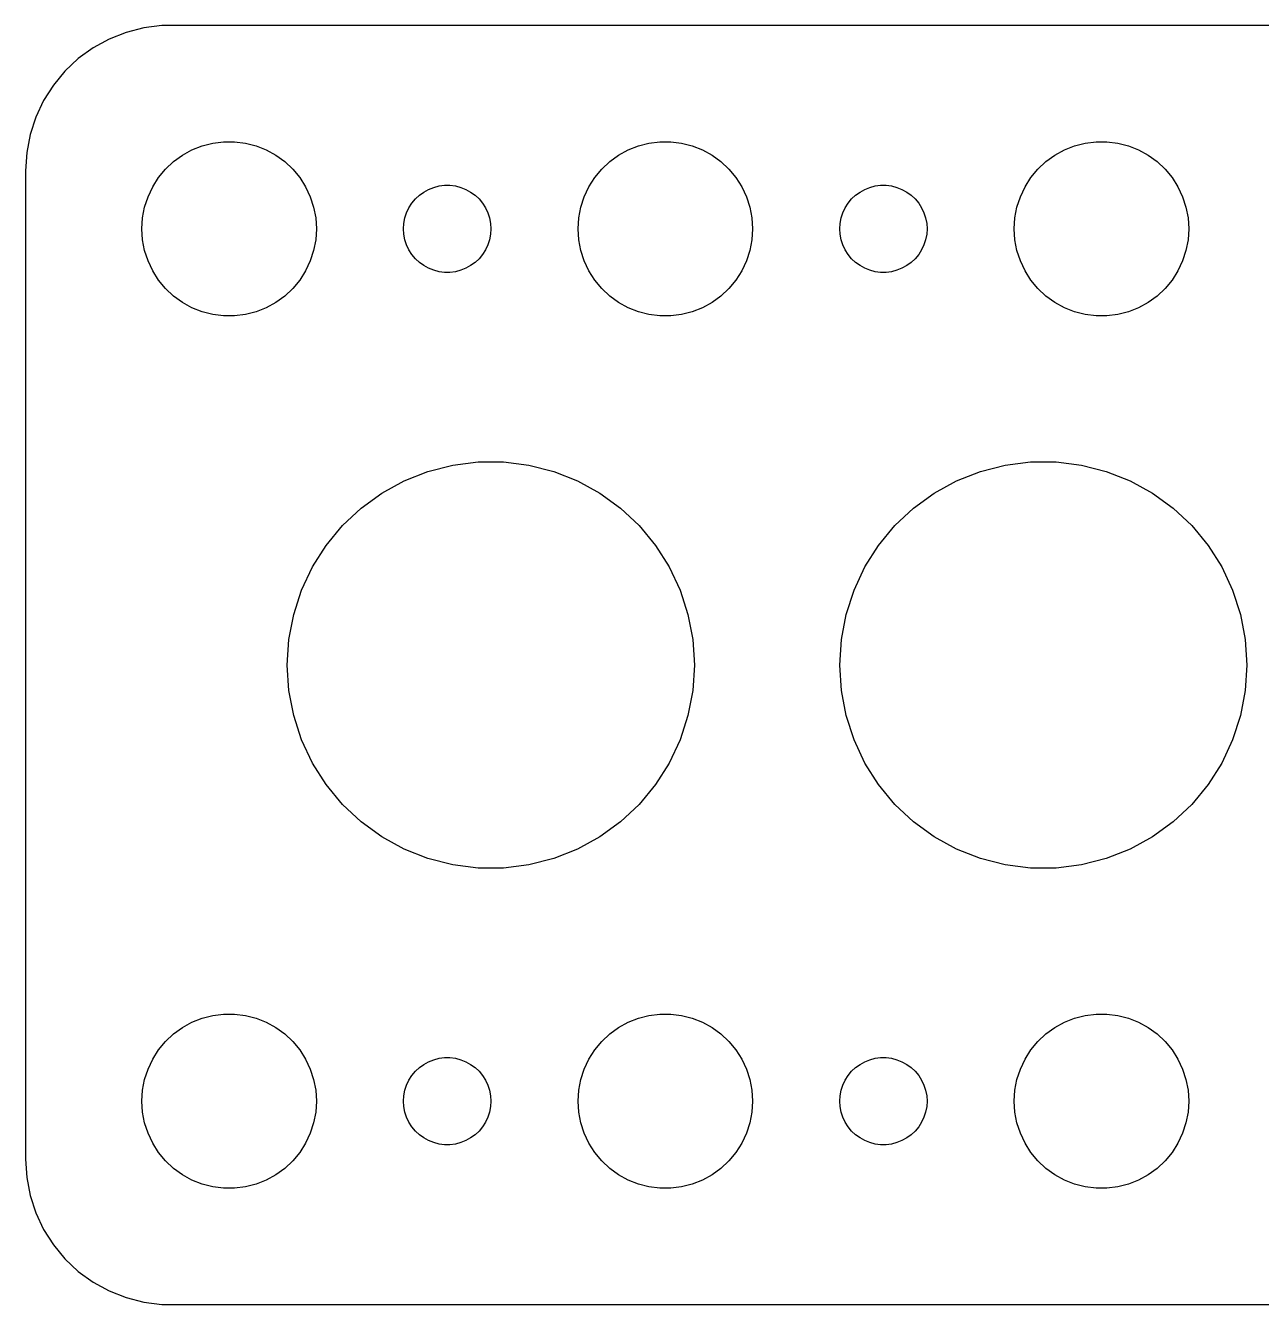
# Model space of a CAD drawing. Header units: metres. Extents: x -44.5 to 44.5, y 32 to 76.
# Drawn here: x -44.5 to -2, y 32.01 to 75.99 of the extents above; entities that cross this region are included whole.
import ezdxf

# ---------------------------------------------------------------- set-up
doc = ezdxf.new("R2010")
doc.units = ezdxf.units.M

msp = doc.modelspace()

# ---------------------------------------------------------------- linework, layer by layer
for p, q in [((-41.0451, 75.7553), (-41.6289, 75.5241)), ((-40.4369, 75.9114), (-41.0451, 75.7553)), ((-39.8139, 75.9901), (-40.4369, 75.9114)), ((39.8139, 75.9901), (-39.8139, 75.9901)), ((-42.1791, 75.2216), (-42.6871, 74.8526)), ((-41.6289, 75.5241), (-42.1791, 75.2216)), ((-42.6871, 74.8526), (-43.1448, 74.4227)), ((-43.1448, 74.4227), (-43.5451, 73.9389)), ((-43.5451, 73.9389), (-43.8815, 73.4088)), ((-43.8815, 73.4088), (-44.1489, 72.8406)), ((-44.1489, 72.8406), (-44.3429, 72.2434)), ((-44.3429, 72.2434), (-44.4606, 71.6267)), ((-39.1075, 71.533), (-38.7773, 71.7145)), ((-38.7773, 71.7145), (-38.427, 71.8532)), ((-38.427, 71.8532), (-38.0621, 71.9469)), ((-38.0621, 71.9469), (-37.6884, 71.9941)), ((-37.6884, 71.9941), (-37.3116, 71.9941)), ((-37.3116, 71.9941), (-36.9379, 71.9469)), ((-36.9379, 71.9469), (-36.5729, 71.8532)), ((-36.5729, 71.8532), (-36.2227, 71.7145)), ((-36.2227, 71.7145), (-35.8925, 71.533)), ((-24.1075, 71.533), (-23.7773, 71.7145)), ((-23.7773, 71.7145), (-23.427, 71.8532)), ((-23.427, 71.8532), (-23.0621, 71.9469)), ((-23.0621, 71.9469), (-22.6884, 71.9941)), ((-22.6884, 71.9941), (-22.3116, 71.9941)), ((-22.3116, 71.9941), (-21.9379, 71.9469)), ((-21.9379, 71.9469), (-21.5729, 71.8532)), ((-21.5729, 71.8532), (-21.2227, 71.7145)), ((-21.2227, 71.7145), (-20.8925, 71.533)), ((-9.10747, 71.533), (-8.77733, 71.7145)), ((-8.77733, 71.7145), (-8.42705, 71.8532)), ((-8.42705, 71.8532), (-8.06213, 71.9469)), ((-8.06213, 71.9469), (-7.68837, 71.9941)), ((-7.68837, 71.9941), (-7.31161, 71.9941)), ((-7.31161, 71.9941), (-6.93785, 71.9469)), ((-6.93785, 71.9469), (-6.57294, 71.8532)), ((-6.57294, 71.8532), (-6.22266, 71.7145)), ((-6.22266, 71.7145), (-5.89252, 71.533)), ((-44.4606, 71.6267), (-44.5, 71)), ((-39.6869, 71.0536), (-39.4123, 71.3115)), ((-39.4123, 71.3115), (-39.1075, 71.533)), ((-35.8925, 71.533), (-35.5877, 71.3115)), ((-35.5877, 71.3115), (-35.3131, 71.0536)), ((-24.6869, 71.0536), (-24.4123, 71.3115)), ((-24.4123, 71.3115), (-24.1075, 71.533)), ((-20.8925, 71.533), (-20.5877, 71.3115)), ((-20.5877, 71.3115), (-20.3131, 71.0536)), ((-9.6869, 71.0536), (-9.41226, 71.3115)), ((-9.41226, 71.3115), (-9.10747, 71.533)), ((-5.89252, 71.533), (-5.58772, 71.3115)), ((-5.58772, 71.3115), (-5.31308, 71.0536)), ((-44.5, 71), (-44.5, 37)), ((-39.927, 70.7634), (-39.6869, 71.0536)), ((-35.3131, 71.0536), (-35.0729, 70.7634)), ((-24.927, 70.7634), (-24.6869, 71.0536)), ((-20.3131, 71.0536), (-20.0729, 70.7634)), ((-9.92705, 70.7634), (-9.6869, 71.0536)), ((-5.31308, 71.0536), (-5.07294, 70.7634)), ((-40.2893, 70.1044), (-40.1289, 70.4453)), ((-40.1289, 70.4453), (-39.927, 70.7634)), ((-35.0729, 70.7634), (-34.8711, 70.4453)), ((-34.8711, 70.4453), (-34.7107, 70.1044)), ((-30.6387, 70.3572), (-30.4635, 70.4266)), ((-30.4635, 70.4266), (-30.2811, 70.4734)), ((-30.2811, 70.4734), (-30.0942, 70.497)), ((-30.0942, 70.497), (-29.9058, 70.497)), ((-29.9058, 70.497), (-29.7189, 70.4734)), ((-29.7189, 70.4734), (-29.5365, 70.4266)), ((-29.5365, 70.4266), (-29.3613, 70.3572)), ((-25.2893, 70.1044), (-25.1289, 70.4453)), ((-25.1289, 70.4453), (-24.927, 70.7634)), ((-20.0729, 70.7634), (-19.8711, 70.4453)), ((-19.8711, 70.4453), (-19.7107, 70.1044)), ((-15.6387, 70.3572), (-15.4635, 70.4266)), ((-15.4635, 70.4266), (-15.2811, 70.4734)), ((-15.2811, 70.4734), (-15.0942, 70.497)), ((-15.0942, 70.497), (-14.9058, 70.497)), ((-14.9058, 70.497), (-14.7189, 70.4734)), ((-14.7189, 70.4734), (-14.5365, 70.4266)), ((-14.5365, 70.4266), (-14.3613, 70.3572)), ((-10.2893, 70.1044), (-10.1289, 70.4453)), ((-10.1289, 70.4453), (-9.92705, 70.7634)), ((-5.07294, 70.7634), (-4.87108, 70.4453)), ((-4.87108, 70.4453), (-4.71066, 70.1044)), ((-40.4057, 69.7461), (-40.2893, 70.1044)), ((-34.7107, 70.1044), (-34.5942, 69.7461)), ((-31.2135, 69.8817), (-31.0934, 70.0268)), ((-31.0934, 70.0268), (-30.9561, 70.1558)), ((-30.9561, 70.1558), (-30.8037, 70.2665)), ((-30.8037, 70.2665), (-30.6387, 70.3572)), ((-29.3613, 70.3572), (-29.1963, 70.2665)), ((-29.1963, 70.2665), (-29.0439, 70.1558)), ((-29.0439, 70.1558), (-28.9065, 70.0268)), ((-28.9065, 70.0268), (-28.7865, 69.8817)), ((-25.4057, 69.7461), (-25.2893, 70.1044)), ((-19.7107, 70.1044), (-19.5942, 69.7461)), ((-16.2135, 69.8817), (-16.0934, 70.0268)), ((-16.0934, 70.0268), (-15.9561, 70.1558)), ((-15.9561, 70.1558), (-15.8037, 70.2665)), ((-15.8037, 70.2665), (-15.6387, 70.3572)), ((-14.3613, 70.3572), (-14.1963, 70.2665)), ((-14.1963, 70.2665), (-14.0439, 70.1558)), ((-14.0439, 70.1558), (-13.9065, 70.0268)), ((-13.9065, 70.0268), (-13.7865, 69.8817)), ((-10.4057, 69.7461), (-10.2893, 70.1044)), ((-4.71066, 70.1044), (-4.59424, 69.7461)), ((-40.4763, 69.376), (-40.4057, 69.7461)), ((-34.5942, 69.7461), (-34.5237, 69.376)), ((-31.4529, 69.373), (-31.3947, 69.5522)), ((-31.3947, 69.5522), (-31.3145, 69.7226)), ((-31.3145, 69.7226), (-31.2135, 69.8817)), ((-28.7865, 69.8817), (-28.6855, 69.7226)), ((-28.6855, 69.7226), (-28.6053, 69.5522)), ((-28.6053, 69.5522), (-28.5471, 69.373)), ((-25.4763, 69.376), (-25.4057, 69.7461)), ((-19.5942, 69.7461), (-19.5237, 69.376)), ((-16.4529, 69.373), (-16.3947, 69.5522)), ((-16.3947, 69.5522), (-16.3145, 69.7226)), ((-16.3145, 69.7226), (-16.2135, 69.8817)), ((-13.7865, 69.8817), (-13.6855, 69.7226)), ((-13.6855, 69.7226), (-13.6053, 69.5522)), ((-13.6053, 69.5522), (-13.5471, 69.373)), ((-10.4763, 69.376), (-10.4057, 69.7461)), ((-4.59424, 69.7461), (-4.52365, 69.376)), ((-40.5, 69), (-40.4763, 69.376)), ((-34.5237, 69.376), (-34.5, 69)), ((-31.5, 69), (-31.4882, 69.188)), ((-31.4882, 69.188), (-31.4529, 69.373)), ((-28.5471, 69.373), (-28.5118, 69.188)), ((-28.5118, 69.188), (-28.5, 69)), ((-25.5, 69), (-25.4763, 69.376)), ((-19.5237, 69.376), (-19.5, 69)), ((-16.5, 69), (-16.4882, 69.188)), ((-16.4882, 69.188), (-16.4529, 69.373)), ((-13.5471, 69.373), (-13.5118, 69.188)), ((-13.5118, 69.188), (-13.5, 69)), ((-10.5, 69), (-10.4763, 69.376)), ((-4.52365, 69.376), (-4.5, 69)), ((-40.4763, 68.624), (-40.5, 69)), ((-40.4057, 68.2539), (-40.4763, 68.624)), ((-34.5237, 68.624), (-34.5942, 68.2539)), ((-34.5, 69), (-34.5237, 68.624)), ((-31.4882, 68.812), (-31.5, 69)), ((-31.4529, 68.627), (-31.4882, 68.812)), ((-31.3947, 68.4478), (-31.4529, 68.627)), ((-28.5471, 68.627), (-28.6053, 68.4478)), ((-28.5118, 68.812), (-28.5471, 68.627)), ((-28.5, 69), (-28.5118, 68.812)), ((-25.4763, 68.624), (-25.5, 69)), ((-25.4057, 68.2539), (-25.4763, 68.624)), ((-19.5237, 68.624), (-19.5942, 68.2539)), ((-19.5, 69), (-19.5237, 68.624)), ((-16.4882, 68.812), (-16.5, 69)), ((-16.4529, 68.627), (-16.4882, 68.812)), ((-16.3947, 68.4478), (-16.4529, 68.627)), ((-13.5471, 68.627), (-13.6053, 68.4478)), ((-13.5118, 68.812), (-13.5471, 68.627)), ((-13.5, 69), (-13.5118, 68.812)), ((-10.4763, 68.624), (-10.5, 69)), ((-10.4057, 68.2539), (-10.4763, 68.624)), ((-4.52365, 68.624), (-4.59424, 68.2539)), ((-4.5, 69), (-4.52365, 68.624)), ((-40.2893, 67.8956), (-40.4057, 68.2539)), ((-34.5942, 68.2539), (-34.7107, 67.8956)), ((-31.3145, 68.2774), (-31.3947, 68.4478)), ((-31.2135, 68.1183), (-31.3145, 68.2774)), ((-28.6855, 68.2774), (-28.7865, 68.1183)), ((-28.6053, 68.4478), (-28.6855, 68.2774)), ((-25.2893, 67.8956), (-25.4057, 68.2539)), ((-19.5942, 68.2539), (-19.7107, 67.8956)), ((-16.3145, 68.2774), (-16.3947, 68.4478)), ((-16.2135, 68.1183), (-16.3145, 68.2774)), ((-13.6855, 68.2774), (-13.7865, 68.1183)), ((-13.6053, 68.4478), (-13.6855, 68.2774)), ((-10.2893, 67.8956), (-10.4057, 68.2539)), ((-4.59424, 68.2539), (-4.71066, 67.8956)), ((-40.1289, 67.5547), (-40.2893, 67.8956)), ((-34.7107, 67.8956), (-34.8711, 67.5547)), ((-31.0934, 67.9732), (-31.2135, 68.1183)), ((-30.9561, 67.8442), (-31.0934, 67.9732)), ((-30.8037, 67.7335), (-30.9561, 67.8442)), ((-30.6387, 67.6427), (-30.8037, 67.7335)), ((-29.1963, 67.7335), (-29.3613, 67.6427)), ((-29.0439, 67.8442), (-29.1963, 67.7335)), ((-28.9065, 67.9732), (-29.0439, 67.8442)), ((-28.7865, 68.1183), (-28.9065, 67.9732)), ((-25.1289, 67.5547), (-25.2893, 67.8956)), ((-19.7107, 67.8956), (-19.8711, 67.5547)), ((-16.0934, 67.9732), (-16.2135, 68.1183)), ((-15.9561, 67.8442), (-16.0934, 67.9732)), ((-15.8037, 67.7335), (-15.9561, 67.8442)), ((-15.6387, 67.6427), (-15.8037, 67.7335)), ((-14.1963, 67.7335), (-14.3613, 67.6427)), ((-14.0439, 67.8442), (-14.1963, 67.7335)), ((-13.9065, 67.9732), (-14.0439, 67.8442)), ((-13.7865, 68.1183), (-13.9065, 67.9732)), ((-10.1289, 67.5547), (-10.2893, 67.8956)), ((-4.71066, 67.8956), (-4.87108, 67.5547)), ((-39.927, 67.2366), (-40.1289, 67.5547)), ((-34.8711, 67.5547), (-35.0729, 67.2366)), ((-30.4635, 67.5734), (-30.6387, 67.6427)), ((-30.2811, 67.5266), (-30.4635, 67.5734)), ((-30.0942, 67.5029), (-30.2811, 67.5266)), ((-29.9058, 67.5029), (-30.0942, 67.5029)), ((-29.7189, 67.5266), (-29.9058, 67.5029)), ((-29.5365, 67.5734), (-29.7189, 67.5266)), ((-29.3613, 67.6427), (-29.5365, 67.5734)), ((-24.927, 67.2366), (-25.1289, 67.5547)), ((-19.8711, 67.5547), (-20.0729, 67.2366)), ((-15.4635, 67.5734), (-15.6387, 67.6427)), ((-15.2811, 67.5266), (-15.4635, 67.5734)), ((-15.0942, 67.5029), (-15.2811, 67.5266)), ((-14.9058, 67.5029), (-15.0942, 67.5029)), ((-14.7189, 67.5266), (-14.9058, 67.5029)), ((-14.5365, 67.5734), (-14.7189, 67.5266)), ((-14.3613, 67.6427), (-14.5365, 67.5734)), ((-9.92705, 67.2366), (-10.1289, 67.5547)), ((-4.87108, 67.5547), (-5.07294, 67.2366)), ((-39.6869, 66.9464), (-39.927, 67.2366)), ((-39.4123, 66.6884), (-39.6869, 66.9464)), ((-35.3131, 66.9464), (-35.5877, 66.6884)), ((-35.0729, 67.2366), (-35.3131, 66.9464)), ((-24.6869, 66.9464), (-24.927, 67.2366)), ((-24.4123, 66.6884), (-24.6869, 66.9464)), ((-20.3131, 66.9464), (-20.5877, 66.6884)), ((-20.0729, 67.2366), (-20.3131, 66.9464)), ((-9.6869, 66.9464), (-9.92705, 67.2366)), ((-9.41226, 66.6884), (-9.6869, 66.9464)), ((-5.31308, 66.9464), (-5.58772, 66.6884)), ((-5.07294, 67.2366), (-5.31308, 66.9464)), ((-39.1075, 66.467), (-39.4123, 66.6884)), ((-38.7773, 66.2855), (-39.1075, 66.467)), ((-35.8925, 66.467), (-36.2227, 66.2855)), ((-35.5877, 66.6884), (-35.8925, 66.467)), ((-24.1075, 66.467), (-24.4123, 66.6884)), ((-23.7773, 66.2855), (-24.1075, 66.467)), ((-20.8925, 66.467), (-21.2227, 66.2855)), ((-20.5877, 66.6884), (-20.8925, 66.467)), ((-9.10747, 66.467), (-9.41226, 66.6884)), ((-8.77733, 66.2855), (-9.10747, 66.467)), ((-5.89252, 66.467), (-6.22266, 66.2855)), ((-5.58772, 66.6884), (-5.89252, 66.467)), ((-38.427, 66.1468), (-38.7773, 66.2855)), ((-38.0621, 66.0531), (-38.427, 66.1468)), ((-37.6884, 66.0059), (-38.0621, 66.0531)), ((-37.3116, 66.0059), (-37.6884, 66.0059)), ((-36.9379, 66.0531), (-37.3116, 66.0059)), ((-36.5729, 66.1468), (-36.9379, 66.0531)), ((-36.2227, 66.2855), (-36.5729, 66.1468)), ((-23.427, 66.1468), (-23.7773, 66.2855)), ((-23.0621, 66.0531), (-23.427, 66.1468)), ((-22.6884, 66.0059), (-23.0621, 66.0531)), ((-22.3116, 66.0059), (-22.6884, 66.0059)), ((-21.9379, 66.0531), (-22.3116, 66.0059)), ((-21.5729, 66.1468), (-21.9379, 66.0531)), ((-21.2227, 66.2855), (-21.5729, 66.1468)), ((-8.42705, 66.1468), (-8.77733, 66.2855)), ((-8.06213, 66.0531), (-8.42705, 66.1468)), ((-7.68837, 66.0059), (-8.06213, 66.0531)), ((-7.31161, 66.0059), (-7.68837, 66.0059)), ((-6.93785, 66.0531), (-7.31161, 66.0059)), ((-6.57294, 66.1468), (-6.93785, 66.0531)), ((-6.22266, 66.2855), (-6.57294, 66.1468)), ((-30.6631, 60.6574), (-29.8117, 60.876)), ((-29.8117, 60.876), (-28.9395, 60.9862)), ((-28.9395, 60.9862), (-28.0605, 60.9862)), ((-28.0605, 60.9862), (-27.1883, 60.876)), ((-27.1883, 60.876), (-26.3369, 60.6574)), ((-11.6631, 60.6574), (-10.8117, 60.876)), ((-10.8117, 60.876), (-9.93953, 60.9862)), ((-9.93953, 60.9862), (-9.06046, 60.9862)), ((-9.06046, 60.9862), (-8.18832, 60.876)), ((-8.18832, 60.876), (-7.33687, 60.6574)), ((-32.2508, 59.9103), (-31.4805, 60.3338)), ((-31.4805, 60.3338), (-30.6631, 60.6574)), ((-26.3369, 60.6574), (-25.5195, 60.3338)), ((-25.5195, 60.3338), (-24.7492, 59.9103)), ((-13.2508, 59.9103), (-12.4805, 60.3338)), ((-12.4805, 60.3338), (-11.6631, 60.6574)), ((-7.33687, 60.6574), (-6.51953, 60.3338)), ((-6.51953, 60.3338), (-5.74921, 59.9103)), ((-32.962, 59.3936), (-32.2508, 59.9103)), ((-24.7492, 59.9103), (-24.038, 59.3936)), ((-13.962, 59.3936), (-13.2508, 59.9103)), ((-5.74921, 59.9103), (-5.03802, 59.3936)), ((-33.6028, 58.7918), (-32.962, 59.3936)), ((-24.038, 59.3936), (-23.3972, 58.7918)), ((-14.6028, 58.7918), (-13.962, 59.3936)), ((-5.03802, 59.3936), (-4.39722, 58.7918)), ((-34.1631, 58.1145), (-33.6028, 58.7918)), ((-23.3972, 58.7918), (-22.8369, 58.1145)), ((-15.1631, 58.1145), (-14.6028, 58.7918)), ((-4.39722, 58.7918), (-3.83687, 58.1145)), ((-34.6341, 57.3723), (-34.1631, 58.1145)), ((-22.8369, 58.1145), (-22.3658, 57.3723)), ((-15.6341, 57.3723), (-15.1631, 58.1145)), ((-3.83687, 58.1145), (-3.36584, 57.3723)), ((-35.0084, 56.5769), (-34.6341, 57.3723)), ((-22.3658, 57.3723), (-21.9916, 56.5769)), ((-16.0084, 56.5769), (-15.6341, 57.3723)), ((-3.36584, 57.3723), (-2.99156, 56.5769)), ((-35.2801, 55.7408), (-35.0084, 56.5769)), ((-21.9916, 56.5769), (-21.7199, 55.7408)), ((-16.2801, 55.7408), (-16.0084, 56.5769)), ((-2.99156, 56.5769), (-2.71991, 55.7408)), ((-35.4448, 54.8773), (-35.2801, 55.7408)), ((-21.7199, 55.7408), (-21.5552, 54.8773)), ((-16.4448, 54.8773), (-16.2801, 55.7408)), ((-2.71991, 55.7408), (-2.55519, 54.8773)), ((-35.5, 54), (-35.4448, 54.8773)), ((-21.5552, 54.8773), (-21.5, 54)), ((-16.5, 54), (-16.4448, 54.8773)), ((-2.55519, 54.8773), (-2.5, 54)), ((-35.4448, 53.1227), (-35.5, 54)), ((-21.5, 54), (-21.5552, 53.1227)), ((-16.4448, 53.1227), (-16.5, 54)), ((-2.5, 54), (-2.55519, 53.1227)), ((-35.2801, 52.2592), (-35.4448, 53.1227)), ((-21.5552, 53.1227), (-21.7199, 52.2592)), ((-16.2801, 52.2592), (-16.4448, 53.1227)), ((-2.55519, 53.1227), (-2.71991, 52.2592)), ((-35.0084, 51.4231), (-35.2801, 52.2592)), ((-21.7199, 52.2592), (-21.9916, 51.4231)), ((-16.0084, 51.4231), (-16.2801, 52.2592)), ((-2.71991, 52.2592), (-2.99156, 51.4231)), ((-34.6341, 50.6277), (-35.0084, 51.4231)), ((-21.9916, 51.4231), (-22.3658, 50.6277)), ((-15.6341, 50.6277), (-16.0084, 51.4231)), ((-2.99156, 51.4231), (-3.36584, 50.6277)), ((-34.1631, 49.8855), (-34.6341, 50.6277)), ((-22.3658, 50.6277), (-22.8369, 49.8855)), ((-15.1631, 49.8855), (-15.6341, 50.6277)), ((-3.36584, 50.6277), (-3.83687, 49.8855)), ((-33.6028, 49.2082), (-34.1631, 49.8855)), ((-22.8369, 49.8855), (-23.3972, 49.2082)), ((-14.6028, 49.2082), (-15.1631, 49.8855)), ((-3.83687, 49.8855), (-4.39722, 49.2082)), ((-32.962, 48.6064), (-33.6028, 49.2082)), ((-23.3972, 49.2082), (-24.038, 48.6064)), ((-13.962, 48.6064), (-14.6028, 49.2082)), ((-4.39722, 49.2082), (-5.03802, 48.6064)), ((-32.2508, 48.0897), (-32.962, 48.6064)), ((-24.038, 48.6064), (-24.7492, 48.0897)), ((-13.2508, 48.0897), (-13.962, 48.6064)), ((-5.03802, 48.6064), (-5.74921, 48.0897)), ((-31.4805, 47.6662), (-32.2508, 48.0897)), ((-24.7492, 48.0897), (-25.5195, 47.6662)), ((-12.4805, 47.6662), (-13.2508, 48.0897)), ((-5.74921, 48.0897), (-6.51953, 47.6662)), ((-30.6631, 47.3426), (-31.4805, 47.6662)), ((-25.5195, 47.6662), (-26.3369, 47.3426)), ((-11.6631, 47.3426), (-12.4805, 47.6662)), ((-6.51953, 47.6662), (-7.33687, 47.3426)), ((-29.8117, 47.124), (-30.6631, 47.3426)), ((-28.9395, 47.0138), (-29.8117, 47.124)), ((-27.1883, 47.124), (-28.0605, 47.0138)), ((-26.3369, 47.3426), (-27.1883, 47.124)), ((-10.8117, 47.124), (-11.6631, 47.3426)), ((-9.93953, 47.0138), (-10.8117, 47.124)), ((-8.18832, 47.124), (-9.06046, 47.0138)), ((-7.33687, 47.3426), (-8.18832, 47.124)), ((-28.0605, 47.0138), (-28.9395, 47.0138)), ((-9.06046, 47.0138), (-9.93953, 47.0138)), ((-38.7773, 41.7145), (-38.427, 41.8532)), ((-38.427, 41.8532), (-38.0621, 41.9469)), ((-38.0621, 41.9469), (-37.6884, 41.9941)), ((-37.6884, 41.9941), (-37.3116, 41.9941)), ((-37.3116, 41.9941), (-36.9379, 41.9469)), ((-36.9379, 41.9469), (-36.5729, 41.8532)), ((-36.5729, 41.8532), (-36.2227, 41.7145)), ((-23.7773, 41.7145), (-23.427, 41.8532)), ((-23.427, 41.8532), (-23.0621, 41.9469)), ((-23.0621, 41.9469), (-22.6884, 41.9941)), ((-22.6884, 41.9941), (-22.3116, 41.9941)), ((-22.3116, 41.9941), (-21.9379, 41.9469)), ((-21.9379, 41.9469), (-21.5729, 41.8532)), ((-21.5729, 41.8532), (-21.2227, 41.7145)), ((-8.77733, 41.7145), (-8.42705, 41.8532)), ((-8.42705, 41.8532), (-8.06213, 41.9469)), ((-8.06213, 41.9469), (-7.68837, 41.9941)), ((-7.68837, 41.9941), (-7.31161, 41.9941)), ((-7.31161, 41.9941), (-6.93785, 41.9469)), ((-6.93785, 41.9469), (-6.57294, 41.8532)), ((-6.57294, 41.8532), (-6.22266, 41.7145)), ((-39.4123, 41.3116), (-39.1075, 41.533)), ((-39.1075, 41.533), (-38.7773, 41.7145)), ((-36.2227, 41.7145), (-35.8925, 41.533)), ((-35.8925, 41.533), (-35.5877, 41.3116)), ((-24.4123, 41.3116), (-24.1075, 41.533)), ((-24.1075, 41.533), (-23.7773, 41.7145)), ((-21.2227, 41.7145), (-20.8925, 41.533)), ((-20.8925, 41.533), (-20.5877, 41.3116)), ((-9.41226, 41.3116), (-9.10747, 41.533)), ((-9.10747, 41.533), (-8.77733, 41.7145)), ((-6.22266, 41.7145), (-5.89252, 41.533)), ((-5.89252, 41.533), (-5.58772, 41.3116)), ((-39.927, 40.7634), (-39.6869, 41.0536)), ((-39.6869, 41.0536), (-39.4123, 41.3116)), ((-35.5877, 41.3116), (-35.3131, 41.0536)), ((-35.3131, 41.0536), (-35.0729, 40.7634)), ((-24.927, 40.7634), (-24.6869, 41.0536)), ((-24.6869, 41.0536), (-24.4123, 41.3116)), ((-20.5877, 41.3116), (-20.3131, 41.0536)), ((-20.3131, 41.0536), (-20.0729, 40.7634)), ((-9.92705, 40.7634), (-9.6869, 41.0536)), ((-9.6869, 41.0536), (-9.41226, 41.3116)), ((-5.58772, 41.3116), (-5.31308, 41.0536)), ((-5.31308, 41.0536), (-5.07294, 40.7634)), ((-40.1289, 40.4453), (-39.927, 40.7634)), ((-35.0729, 40.7634), (-34.8711, 40.4453)), ((-30.4635, 40.4266), (-30.2811, 40.4734)), ((-30.2811, 40.4734), (-30.0942, 40.4971)), ((-30.0942, 40.4971), (-29.9058, 40.4971)), ((-29.9058, 40.4971), (-29.7189, 40.4734)), ((-29.7189, 40.4734), (-29.5365, 40.4266)), ((-25.1289, 40.4453), (-24.927, 40.7634)), ((-20.0729, 40.7634), (-19.8711, 40.4453)), ((-15.4635, 40.4266), (-15.2811, 40.4734)), ((-15.2811, 40.4734), (-15.0942, 40.4971)), ((-15.0942, 40.4971), (-14.9058, 40.4971)), ((-14.9058, 40.4971), (-14.7189, 40.4734)), ((-14.7189, 40.4734), (-14.5365, 40.4266)), ((-10.1289, 40.4453), (-9.92705, 40.7634)), ((-5.07294, 40.7634), (-4.87108, 40.4453)), ((-40.4057, 39.7461), (-40.2893, 40.1044)), ((-40.2893, 40.1044), (-40.1289, 40.4453)), ((-34.8711, 40.4453), (-34.7107, 40.1044)), ((-34.7107, 40.1044), (-34.5942, 39.7461)), ((-31.2135, 39.8817), (-31.0934, 40.0268)), ((-31.0934, 40.0268), (-30.9561, 40.1558)), ((-30.9561, 40.1558), (-30.8037, 40.2665)), ((-30.8037, 40.2665), (-30.6387, 40.3573)), ((-30.6387, 40.3573), (-30.4635, 40.4266)), ((-29.5365, 40.4266), (-29.3613, 40.3573)), ((-29.3613, 40.3573), (-29.1963, 40.2665)), ((-29.1963, 40.2665), (-29.0439, 40.1558)), ((-29.0439, 40.1558), (-28.9065, 40.0268)), ((-28.9065, 40.0268), (-28.7865, 39.8817)), ((-25.4057, 39.7461), (-25.2893, 40.1044)), ((-25.2893, 40.1044), (-25.1289, 40.4453)), ((-19.8711, 40.4453), (-19.7107, 40.1044)), ((-19.7107, 40.1044), (-19.5942, 39.7461)), ((-16.2135, 39.8817), (-16.0934, 40.0268)), ((-16.0934, 40.0268), (-15.9561, 40.1558)), ((-15.9561, 40.1558), (-15.8037, 40.2665)), ((-15.8037, 40.2665), (-15.6387, 40.3573)), ((-15.6387, 40.3573), (-15.4635, 40.4266)), ((-14.5365, 40.4266), (-14.3613, 40.3573)), ((-14.3613, 40.3573), (-14.1963, 40.2665)), ((-14.1963, 40.2665), (-14.0439, 40.1558)), ((-14.0439, 40.1558), (-13.9065, 40.0268)), ((-13.9065, 40.0268), (-13.7865, 39.8817)), ((-10.4057, 39.7461), (-10.2893, 40.1044)), ((-10.2893, 40.1044), (-10.1289, 40.4453)), ((-4.87108, 40.4453), (-4.71066, 40.1044)), ((-4.71066, 40.1044), (-4.59424, 39.7461)), ((-40.4763, 39.376), (-40.4057, 39.7461)), ((-34.5942, 39.7461), (-34.5237, 39.376)), ((-31.3947, 39.5522), (-31.3145, 39.7226)), ((-31.3145, 39.7226), (-31.2135, 39.8817)), ((-28.7865, 39.8817), (-28.6855, 39.7226)), ((-28.6855, 39.7226), (-28.6053, 39.5522)), ((-25.4763, 39.376), (-25.4057, 39.7461)), ((-19.5942, 39.7461), (-19.5237, 39.376)), ((-16.3947, 39.5522), (-16.3145, 39.7226)), ((-16.3145, 39.7226), (-16.2135, 39.8817)), ((-13.7865, 39.8817), (-13.6855, 39.7226)), ((-13.6855, 39.7226), (-13.6053, 39.5522)), ((-10.4763, 39.376), (-10.4057, 39.7461)), ((-4.59424, 39.7461), (-4.52365, 39.376)), ((-40.5, 39), (-40.4763, 39.376)), ((-34.5237, 39.376), (-34.5, 39)), ((-31.5, 39), (-31.4882, 39.188)), ((-31.4882, 39.188), (-31.4529, 39.373)), ((-31.4529, 39.373), (-31.3947, 39.5522)), ((-28.6053, 39.5522), (-28.5471, 39.373)), ((-28.5471, 39.373), (-28.5118, 39.188)), ((-28.5118, 39.188), (-28.5, 39)), ((-25.5, 39), (-25.4763, 39.376)), ((-19.5237, 39.376), (-19.5, 39)), ((-16.5, 39), (-16.4882, 39.188)), ((-16.4882, 39.188), (-16.4529, 39.373)), ((-16.4529, 39.373), (-16.3947, 39.5522)), ((-13.6053, 39.5522), (-13.5471, 39.373)), ((-13.5471, 39.373), (-13.5118, 39.188)), ((-13.5118, 39.188), (-13.5, 39)), ((-10.5, 39), (-10.4763, 39.376)), ((-4.52365, 39.376), (-4.5, 39)), ((-40.4763, 38.624), (-40.5, 39)), ((-34.5, 39), (-34.5237, 38.624)), ((-31.4882, 38.812), (-31.5, 39)), ((-31.4529, 38.627), (-31.4882, 38.812)), ((-28.5118, 38.812), (-28.5471, 38.627)), ((-28.5, 39), (-28.5118, 38.812)), ((-25.4763, 38.624), (-25.5, 39)), ((-19.5, 39), (-19.5237, 38.624)), ((-16.4882, 38.812), (-16.5, 39)), ((-16.4529, 38.627), (-16.4882, 38.812)), ((-13.5118, 38.812), (-13.5471, 38.627)), ((-13.5, 39), (-13.5118, 38.812)), ((-10.4763, 38.624), (-10.5, 39)), ((-4.5, 39), (-4.52365, 38.624)), ((-40.4057, 38.2539), (-40.4763, 38.624)), ((-34.5237, 38.624), (-34.5942, 38.2539)), ((-31.3947, 38.4478), (-31.4529, 38.627)), ((-31.3145, 38.2774), (-31.3947, 38.4478)), ((-31.2135, 38.1183), (-31.3145, 38.2774)), ((-28.6855, 38.2774), (-28.7865, 38.1183)), ((-28.6053, 38.4478), (-28.6855, 38.2774)), ((-28.5471, 38.627), (-28.6053, 38.4478)), ((-25.4057, 38.2539), (-25.4763, 38.624)), ((-19.5237, 38.624), (-19.5942, 38.2539)), ((-16.3947, 38.4478), (-16.4529, 38.627)), ((-16.3145, 38.2774), (-16.3947, 38.4478)), ((-16.2135, 38.1183), (-16.3145, 38.2774)), ((-13.6855, 38.2774), (-13.7865, 38.1183)), ((-13.6053, 38.4478), (-13.6855, 38.2774)), ((-13.5471, 38.627), (-13.6053, 38.4478)), ((-10.4057, 38.2539), (-10.4763, 38.624)), ((-4.52365, 38.624), (-4.59424, 38.2539)), ((-40.2893, 37.8956), (-40.4057, 38.2539)), ((-40.1289, 37.5547), (-40.2893, 37.8956)), ((-34.7107, 37.8956), (-34.8711, 37.5547)), ((-34.5942, 38.2539), (-34.7107, 37.8956)), ((-31.0934, 37.9732), (-31.2135, 38.1183)), ((-30.9561, 37.8442), (-31.0934, 37.9732)), ((-30.8037, 37.7335), (-30.9561, 37.8442)), ((-29.0439, 37.8442), (-29.1963, 37.7335)), ((-28.9065, 37.9732), (-29.0439, 37.8442)), ((-28.7865, 38.1183), (-28.9065, 37.9732)), ((-25.2893, 37.8956), (-25.4057, 38.2539)), ((-25.1289, 37.5547), (-25.2893, 37.8956)), ((-19.7107, 37.8956), (-19.8711, 37.5547)), ((-19.5942, 38.2539), (-19.7107, 37.8956)), ((-16.0934, 37.9732), (-16.2135, 38.1183)), ((-15.9561, 37.8442), (-16.0934, 37.9732)), ((-15.8037, 37.7335), (-15.9561, 37.8442)), ((-14.0439, 37.8442), (-14.1963, 37.7335)), ((-13.9065, 37.9732), (-14.0439, 37.8442)), ((-13.7865, 38.1183), (-13.9065, 37.9732)), ((-10.2893, 37.8956), (-10.4057, 38.2539)), ((-10.1289, 37.5547), (-10.2893, 37.8956)), ((-4.71066, 37.8956), (-4.87108, 37.5547)), ((-4.59424, 38.2539), (-4.71066, 37.8956)), ((-39.927, 37.2366), (-40.1289, 37.5547)), ((-34.8711, 37.5547), (-35.0729, 37.2366)), ((-30.6387, 37.6428), (-30.8037, 37.7335)), ((-30.4635, 37.5734), (-30.6387, 37.6428)), ((-30.2811, 37.5266), (-30.4635, 37.5734)), ((-30.0942, 37.503), (-30.2811, 37.5266)), ((-29.9058, 37.503), (-30.0942, 37.503)), ((-29.7189, 37.5266), (-29.9058, 37.503)), ((-29.5365, 37.5734), (-29.7189, 37.5266)), ((-29.3613, 37.6428), (-29.5365, 37.5734)), ((-29.1963, 37.7335), (-29.3613, 37.6428)), ((-24.927, 37.2366), (-25.1289, 37.5547)), ((-19.8711, 37.5547), (-20.0729, 37.2366)), ((-15.6387, 37.6428), (-15.8037, 37.7335)), ((-15.4635, 37.5734), (-15.6387, 37.6428)), ((-15.2811, 37.5266), (-15.4635, 37.5734)), ((-15.0942, 37.503), (-15.2811, 37.5266)), ((-14.9058, 37.503), (-15.0942, 37.503)), ((-14.7189, 37.5266), (-14.9058, 37.503)), ((-14.5365, 37.5734), (-14.7189, 37.5266)), ((-14.3613, 37.6428), (-14.5365, 37.5734)), ((-14.1963, 37.7335), (-14.3613, 37.6428)), ((-9.92705, 37.2366), (-10.1289, 37.5547)), ((-4.87108, 37.5547), (-5.07294, 37.2366)), ((-44.5, 37), (-44.4606, 36.3733)), ((-39.6869, 36.9464), (-39.927, 37.2366)), ((-39.4123, 36.6885), (-39.6869, 36.9464)), ((-35.3131, 36.9464), (-35.5877, 36.6885)), ((-35.0729, 37.2366), (-35.3131, 36.9464)), ((-24.6869, 36.9464), (-24.927, 37.2366)), ((-24.4123, 36.6885), (-24.6869, 36.9464)), ((-20.3131, 36.9464), (-20.5877, 36.6885)), ((-20.0729, 37.2366), (-20.3131, 36.9464)), ((-9.6869, 36.9464), (-9.92705, 37.2366)), ((-9.41226, 36.6885), (-9.6869, 36.9464)), ((-5.31308, 36.9464), (-5.58772, 36.6885)), ((-5.07294, 37.2366), (-5.31308, 36.9464)), ((-39.1075, 36.467), (-39.4123, 36.6885)), ((-35.5877, 36.6885), (-35.8925, 36.467)), ((-24.1075, 36.467), (-24.4123, 36.6885)), ((-20.5877, 36.6885), (-20.8925, 36.467)), ((-9.10747, 36.467), (-9.41226, 36.6885)), ((-5.58772, 36.6885), (-5.89252, 36.467)), ((-44.4606, 36.3733), (-44.3429, 35.7566)), ((-38.7773, 36.2855), (-39.1075, 36.467)), ((-38.427, 36.1468), (-38.7773, 36.2855)), ((-38.0621, 36.0531), (-38.427, 36.1468)), ((-36.5729, 36.1468), (-36.9379, 36.0531)), ((-36.2227, 36.2855), (-36.5729, 36.1468)), ((-35.8925, 36.467), (-36.2227, 36.2855)), ((-23.7773, 36.2855), (-24.1075, 36.467)), ((-23.427, 36.1468), (-23.7773, 36.2855)), ((-23.0621, 36.0531), (-23.427, 36.1468)), ((-21.5729, 36.1468), (-21.9379, 36.0531)), ((-21.2227, 36.2855), (-21.5729, 36.1468)), ((-20.8925, 36.467), (-21.2227, 36.2855)), ((-8.77733, 36.2855), (-9.10747, 36.467)), ((-8.42705, 36.1468), (-8.77733, 36.2855)), ((-8.06213, 36.0531), (-8.42705, 36.1468)), ((-6.57294, 36.1468), (-6.93785, 36.0531)), ((-6.22266, 36.2855), (-6.57294, 36.1468)), ((-5.89252, 36.467), (-6.22266, 36.2855)), ((-44.3429, 35.7566), (-44.1489, 35.1594)), ((-37.6884, 36.0059), (-38.0621, 36.0531)), ((-37.3116, 36.0059), (-37.6884, 36.0059)), ((-36.9379, 36.0531), (-37.3116, 36.0059)), ((-22.6884, 36.0059), (-23.0621, 36.0531)), ((-22.3116, 36.0059), (-22.6884, 36.0059)), ((-21.9379, 36.0531), (-22.3116, 36.0059)), ((-7.68837, 36.0059), (-8.06213, 36.0531)), ((-7.31161, 36.0059), (-7.68837, 36.0059)), ((-6.93785, 36.0531), (-7.31161, 36.0059)), ((-44.1489, 35.1594), (-43.8815, 34.5912)), ((-43.8815, 34.5912), (-43.5451, 34.0611)), ((-43.5451, 34.0611), (-43.1448, 33.5773)), ((-43.1448, 33.5773), (-42.6871, 33.1474)), ((-42.6871, 33.1474), (-42.1791, 32.7784)), ((-42.1791, 32.7784), (-41.6289, 32.4759)), ((-41.6289, 32.4759), (-41.0451, 32.2447)), ((-41.0451, 32.2447), (-40.4369, 32.0886)), ((-40.4369, 32.0886), (-39.8139, 32.0099)), ((-39.8139, 32.0099), (39.8139, 32.0099))]:
    msp.add_line(p, q)

doc.saveas('drawing.dxf')
